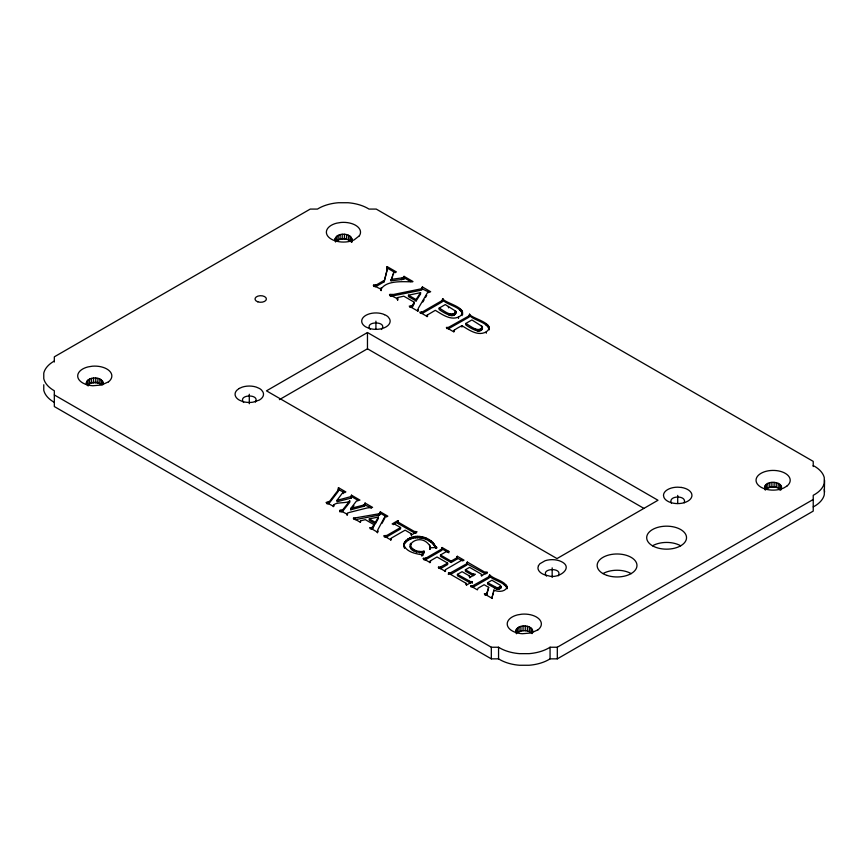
<?xml version="1.0" encoding="UTF-8"?>
<svg xmlns="http://www.w3.org/2000/svg" width="868" height="868" viewBox="0 0 868 868"><rect width="100%" height="100%" fill="white"/><g stroke="black" fill="none" stroke-linecap="round" stroke-linejoin="round"><path stroke-width="1.3" d="M410.13 544.344C410.64 549.997 418.962 552.46 423.617 551.256L424.278 551.31L424.278 552.699L423.617 552.656C394.983 552.113 419.428 528.221 430.398 546.742L429.562 549.227M430.094 547.589L430.094 548.977L430.398 548.142M43.769 384.752L43.769 390.264A35.924 20.745 0 0 0 54.326 402.372M813.229 465.563A34.85 20.116 0 0 1 824.264 477.65L824.264 483.216A34.85 20.116 0 0 1 813.229 495.303L813.229 511.1L557.31 658.855L550.062 658.855A34.709 20.04 0 0 1 529.133 665.257L519.487 665.257A34.709 20.04 0 0 1 498.558 658.855L491.321 658.855L54.326 406.549L54.326 390.752A35.924 20.745 0 0 1 43.769 378.643L43.769 373.131A35.924 20.745 0 0 1 54.326 361.023M824.6 480.427L824.264 494.825A34.85 20.116 0 0 1 813.229 506.912M500.803 588.092L500.239 585.195L491.896 580.247L487.577 582.732L487.577 584.131L497.093 589.231L500.803 588.092L500.912 585.998M380.705 288.523L381.106 290.661L380.705 289.923C385.49 280.093 402.665 281.753 412.452 281.84L412.994 281.536L404.032 276.349L403.587 279.312L391.023 280.798L393.692 272.226L396.426 271.966L387.269 266.682L387.171 270.013L384.123 281.818L376.191 286.397L373.826 286.462L373.826 285.073L376.191 285.008L384.123 280.429M387.475 268.082L384.123 281.818M492.113 597.075L493.849 590.099C498.091 592.052 504.916 592.106 507.14 587.278C504.612 580.464 494.543 579.683 489.704 574.996L489.064 578.012L472.962 587.235L472.431 585.933L470.673 585.976L477.4 589.871L478.062 588.233L484.127 584.728L488.695 587.354L486.796 594.71L485.787 595.188L485.787 593.799L484.333 593.864L492.34 598.486L492.113 597.075L492.113 598.475L492.438 596.468M403.87 279.062L404.032 276.349M397.305 297.832L397.685 300.241L397.577 297.583L403.794 296.172L414.34 302.259L414.34 303.659L411.953 307.261L409.783 307.218M397.229 299.514L397.577 297.583M492.785 595.231L493.501 592.735M485.787 593.799L486.796 593.311L488.695 587.354M455.874 311.753C451.816 318.187 443.277 309.974 439.132 308.118L439.132 309.507C441.649 311.373 456.134 321.117 455.754 311.2L445.273 304.581L439.132 308.118M482.499 327.127C478.442 333.562 469.903 325.348 465.758 323.493L465.758 324.882C468.275 326.748 482.771 336.491 482.38 326.574L471.899 319.945L465.758 323.493M374.075 524.717L371.851 527.625L371.851 529.024L374.075 526.116L374.075 524.717L365.33 519.661L360.741 520.767L360.318 522.265L353.319 518.229L378.047 513.943L379.826 513.368L380.444 511.914L387.833 516.178L385.273 516.579L384.318 517.621L377.873 529.654L377.374 532.42L377.873 531.053M424.278 551.31L422.955 555.39L421.924 554.793C415.371 553.621 406.897 552.167 403.945 545.354L404.542 548.218L404.542 546.829M391.023 280.798L392.651 276.002M326.531 503.624L328.701 503.548L329.656 502.648L337.609 492.243L338.629 490.529L338.607 487.762L345.844 491.928L343.24 492.221L342.361 493.122L336.947 500.38L336.947 501.769L350.976 498.156L351.453 495.172L359.916 500.066L356.336 501.194L350.813 508.388L350.813 509.776L364.614 506.077L365.157 503.093L372.578 507.368L367.218 507.943L349.131 512.5L347.265 513.346L347.135 515.06L347.265 513.346M351.29 497.885L351.453 495.172M403.88 543.661C410.076 531.867 430.767 535.252 435.682 546.851L435.682 548.24C430.767 536.641 410.076 533.256 403.88 545.061L403.88 543.661L403.945 546.753M411.345 543.726L410.163 546.883M414.34 302.259L411.953 305.872L409.24 306.144L417.779 311.07L418.3 308.314L427.338 292.896L430.691 291.746L422.466 286.993L422.206 289.391L420.014 290.465L391.522 296.129L390.003 295.804L390.003 294.415L393.66 294.436L420.014 289.077L421.783 288.523L421.924 287.308M339.768 511.794L342.556 511.447L349.739 502.29L349.739 500.89C347.2 504.037 333.052 501.216 333.627 506.326L326.075 502.496L329.656 501.248L337.609 490.843L338.629 489.129L338.129 488.033M427.121 316.733L427.273 315.041L435.313 310.321C442.268 314.487 451.338 321.269 459.682 316.429C470.792 308.14 444.329 303.051 442.94 298.82L442.246 301.869L422.597 313.207L420.286 313.294M86.366 384.698C85.031 375.497 105.126 375.833 102.641 384.73M335.048 240.935C334.18 231.387 354.242 232.103 351.855 242.063M351.323 240.978L351.855 239.742M515.874 632.674C514.55 623.474 534.634 623.799 532.149 632.707M764.719 489.009C762.983 478.8 786.636 481.122 779.92 490.16M454.289 330.111L454.289 331.511C451.458 330.892 460.452 326.466 461.939 325.695C468.894 329.862 477.964 336.643 486.308 331.804C497.418 323.514 470.955 318.426 469.566 314.194L468.872 317.243L448.214 328.896L448.214 327.507L469.566 315.583C474.85 320.997 487.1 321.702 489.216 329.84M380.705 289.923L381.258 287.926M457.436 574.356L470.564 581.658L470.564 583.057L457.436 575.744L457.436 574.356L462.08 571.676L469.241 575.82L469.892 577.448L475.382 574.28L472.561 573.9L465.389 569.766L465.389 571.155L472.561 575.3L473.602 575.625L473.602 574.236M381.974 523.393L384.318 519.01M465.389 569.766L469.566 567.346L481.122 574.019L481.773 575.647L487.393 572.403L484.572 572.034L467.375 562.106L466.734 565.122L450.633 574.345L450.101 573.043L448.821 572.815L448.344 574.486M448.344 573.086L466.073 583.318L466.713 584.956L472.344 581.701L472.344 583.101M393.052 274.798L393.692 273.626M400.582 527.516L386.727 535.513L384.383 535.61L384.383 537.01L386.727 536.912L400.582 528.916L400.582 527.516L394.43 524.044L392.152 523.914L397.772 520.659L398.401 522.276L414.188 531.39L417.009 531.769L411.389 535.014L411.161 533.701L405.128 530.153L391.294 538.138L390.73 540.135L391.294 539.527M375.377 523.784L375.377 522.384L378.383 517.057L369.291 518.88L369.291 520.268L375.377 523.784L378.383 518.446L378.383 517.057M422.825 301.999L424.116 299.796M425.407 297.594L426.698 295.391M416.065 300.979L416.065 299.579L420.557 292.646L408.481 295.207L408.481 296.596L416.065 300.979L420.557 294.035L420.557 292.646M350.813 509.776L353.97 505.664M349.739 500.89L342.556 510.048L339.768 510.406L347.601 514.399M355.153 518.283L355.153 519.672L378.047 515.332L379.826 514.757L380.217 512.869M684.19 502.811C687.326 494.879 667.449 495.248 671.441 503.136M350.813 508.388L363.356 505.143L365.113 504.124L365.157 503.093M468.872 315.844L469.436 315.247M448.854 551.408L442.127 547.524L441.476 549.151L425.917 558.135L423.096 558.515L429.823 562.399L430.485 560.761L437.027 556.985L447.66 563.126L447.66 564.515L441.107 568.301L440.043 568.627L440.043 567.238L438.286 567.281L445.013 571.166L445.675 569.527L461.223 560.554L464.044 560.175L457.317 556.29L456.676 559.317L451.11 562.529L440.477 556.388L440.477 554.988L446.033 551.777L448.854 551.408L448.854 552.808L442.127 548.912L441.476 550.551L425.917 559.534L423.573 559.632L423.573 558.232M489.226 575.267L489.064 576.623L472.431 585.933M445.675 570.927L445.11 571.524L445.11 570.135M440.477 554.988L451.11 561.129L456.676 557.918L456.839 556.572M780.896 489.953C776.893 485.939 769.146 485.928 765.25 490.094L765.25 485.44M255.344 402.22C260.563 393.519 237.17 394.289 243.637 402.492M558.211 575.842C563.44 567.13 540.037 567.9 546.504 576.102M391.023 279.398L403.87 277.662M336.947 500.38L351.29 496.496M487.577 582.732L497.093 587.831L500.803 586.692M427.664 316.136L427.273 315.041M381.453 329.482C388.56 320.943 363.584 320.672 370.256 329.384M101.415 379.902L101.415 384.546C97.433 382.05 91.9 382.05 87.983 384.665L87.983 380.021M351.225 237.235L351.225 241.879C347.526 238.103 340.94 238.114 336.654 240.903L336.654 236.259M530.923 627.879L530.923 632.522C526.941 630.027 521.418 630.027 517.491 632.642L517.491 627.998M387.475 269.471L386.727 268.386L387.269 268.071L395.287 272.693M373.826 285.073L373.283 285.388L381.106 289.272M403.956 278.747L404.032 277.749L410.759 281.633M390.003 294.415L389.461 294.729L397.685 298.842M421.924 288.708L428.629 291.952M367.468 332.531L266.476 390.839L556.996 558.58L657.987 500.261L367.468 332.531L367.468 348.784L279.387 399.649M417.779 311.07L418.322 310.755L417.736 309.778M442.398 300.523L442.94 300.209C448.214 305.623 460.474 306.328 462.59 314.466L462.546 311.883M448.214 327.507L446.369 327.583L453.617 331.76L453.747 330.708M338.129 489.422L344.802 492.731M350.976 498.156L351.453 496.561L357.8 500.228M380.217 514.257L380.444 513.303L386.781 516.959M393.28 524.652L397.772 522.059M384.383 535.61L383.906 535.892L390.633 539.777L390.73 538.735M440.043 567.238L447.66 563.126M456.839 557.961L462.926 560.923M450.101 573.043L466.734 563.733L466.897 562.377M466.897 563.766L484.572 573.423L486.937 573.531L486.937 572.142M489.226 576.667L489.704 576.385C494.543 581.072 504.612 581.853 507.14 588.667L507.02 586.301M54.326 394.94L491.321 647.235L498.558 647.235A34.709 20.04 0 0 0 519.487 653.647L529.133 653.647A34.709 20.04 0 0 0 550.062 647.235L557.31 647.235L813.229 499.48M427.121 315.334L426.98 316.386L419.743 312.209L422.597 311.818L442.246 300.48L442.398 299.135M470.564 581.658L472.344 581.701M397.772 520.659L398.401 523.675L414.188 532.789L416.553 532.898M377.374 531.032L377.471 532.171L369.692 527.679L371.851 527.625M435.682 546.851L436.702 547.458L429.562 547.827M370.169 528.796L371.352 529.079L371.352 527.679M408.481 295.207L416.065 299.579M367.468 348.784L643.937 508.409M371.515 508.149L364.69 504.753L364.69 503.364M369.291 518.88L375.377 522.384M88.145 385.967L86.366 382.376M481.122 575.419L481.718 576.026L481.718 574.638M454.854 311.645L455.874 313.142M500.239 586.594L500.912 587.386M350.976 496.843L351.399 497.581M469.024 315.898L469.436 316.646M466.474 585.021L466.637 583.936M765.359 489.183L764.719 486.677M335.688 241.12L335.048 238.613M516.514 632.848L515.874 630.342M482.38 327.963L482.499 328.516M824.264 489.27L824.6 492.047M813.229 466.539L813.229 461.385L376.235 209.079L368.987 209.079A34.937 20.17 0 0 0 348.046 202.732L338.422 202.732A34.937 20.17 0 0 0 317.482 209.079L310.245 209.079L54.326 356.835L54.326 361.999M781.493 486.536L781.493 488.858M780.896 485.31L780.896 488.792M779.757 484.214L779.757 488.858M778.173 483.324L778.173 487.968M776.242 482.706L776.242 487.349M774.104 482.391L774.104 487.035M771.891 482.413L771.891 487.056M769.764 482.76L769.764 487.404M767.865 483.411L767.865 488.066M766.335 484.333L766.335 488.977M677.713 495.389L677.713 503.516M557.31 647.235L557.31 658.855M552.167 567.867L552.167 577.361M550.062 647.235L550.062 658.855M532.659 630.201L532.659 632.522M532.051 628.975L532.051 633.618M529.339 626.989L529.339 631.633M527.408 626.37L527.408 631.014M525.259 626.056L525.259 630.7M523.057 626.078L523.057 630.721M520.93 626.425L520.93 631.069M519.031 627.076L519.031 631.73M516.417 629.105L516.417 633.759M506.5 585.368L506.5 586.768M505.632 584.479L505.632 585.867M504.254 583.47L504.254 584.858M499.968 587.397L499.968 588.786M499.284 587.712L499.284 589.112M498.568 587.896L498.568 589.285M498.558 647.235L498.558 658.855M497.841 587.94L497.841 589.329M497.093 587.831L497.093 589.231M495.888 587.43L495.888 588.83M494.445 586.692L494.445 588.092M493.849 590.099L493.849 591.499M491.321 647.235L491.321 658.855M489.704 574.996L489.704 576.385M489.617 576.026L489.617 577.415M489.183 327.258L489.183 328.657M488.662 326.14L488.662 327.54M487.729 325.066L487.729 326.455M487.046 592.692L487.046 594.092M486.796 593.311L486.796 594.71M486.46 593.669L486.46 595.057M486.232 323.905L486.232 325.305M486.308 331.804L486.308 333.193M485.635 572.37L485.635 573.759M484.811 593.593L484.811 594.992M482.38 326.574L482.315 329.113M481.849 328.299L481.849 329.699M481.48 325.63L481.48 327.019M481.143 328.82L481.143 330.209M480.232 329.232L480.232 330.632M479.223 329.504L479.223 330.903M478.192 329.612L478.192 331.012M477.237 329.547L477.237 330.936M475.588 329.015L475.588 330.415M473.494 585.607L473.494 587.007M472.962 585.846L472.962 587.235M472.561 573.9L472.561 575.3M471.866 581.43L471.866 582.819M471.15 585.705L471.15 587.104M469.827 576.428L469.827 577.828M469.566 314.194L469.566 315.583M469.664 576.124L469.664 577.524L469.241 575.82M469.523 581.332L469.523 582.721M467.375 562.106L467.288 564.525M466.073 583.318L466.073 584.717M462.036 310.766L462.036 312.165M462.112 314.259L462.112 315.648M461.939 325.695L461.939 327.095M461.092 309.692L461.092 311.091M459.606 308.541L459.606 309.93M458.467 317.037L458.467 318.437M457.317 556.29L457.317 557.69M457.241 557.332L457.241 558.721M456.676 557.918L456.676 559.317M455.754 311.2L455.689 313.739M455.223 312.925L455.223 314.325M454.517 313.446L454.517 314.834M453.899 330.415L453.899 331.804M453.606 313.858L453.606 315.258M452.597 314.129L452.597 315.529M451.555 314.238L451.555 315.637M451.11 561.129L451.11 562.529M451.165 572.717L451.165 574.106M450.601 314.173L450.601 315.561M450.633 572.956L450.633 574.345M448.951 313.641L448.951 315.041M448.821 572.815L448.821 574.204M448.496 306.437L448.496 307.836M446.922 327.269L446.922 328.657M442.94 298.82L442.81 301.272M442.127 547.524L442.127 548.912M442.04 548.554L442.04 549.943M441.649 547.795L441.649 549.194M441.107 566.913L441.107 568.301M440.575 567.14L440.575 568.54M438.763 567.01L438.763 568.399M436.615 547.057L436.615 548.446M434.976 545.712L434.976 547.1M433.935 543.78L433.935 545.18M432.741 542.24L432.741 543.639M431.19 540.894L431.19 542.283M430.398 546.742L430.376 548.652M430.485 560.761L430.485 562.149M429.855 547.697L429.855 549.097M429.92 561.357L429.92 562.757M429.671 545.18L429.671 546.569M429.128 539.549L429.128 540.938M425.938 537.997L425.938 539.386M425.917 558.135L425.917 559.534M425.385 558.374L425.385 559.762M424.853 558.471L424.853 559.86M423.617 551.256L423.617 552.656M423.193 551.571L423.193 552.959M422.651 536.966L422.651 538.355M422.705 551.712L422.705 553.111M422.466 286.993L422.466 288.393M422.206 287.992L422.206 289.391M421.956 551.744L421.956 553.133M421.924 554.793L421.924 556.182M421.783 288.523L421.783 289.923M421.577 312.133L421.577 313.522M420.969 536.641L420.969 538.041M419.656 551.451L419.656 552.84M419.266 536.457L419.266 537.856M417.541 536.402L417.541 537.791M416.358 550.583L416.358 551.983M415.783 536.478L415.783 537.867M415.251 531.737L415.251 533.126M413.602 536.76L413.602 538.149M413.645 549.368L413.645 550.757M412.669 305.059L412.669 306.458M412.278 548.457L412.278 549.856M411.953 305.872L411.953 307.261M411.573 537.227L411.573 538.627M411.497 306.057L411.497 307.446M411.161 533.701L411.324 535.393M411.237 547.513L411.237 548.901M410.976 306.111L410.976 307.5M410.531 543.292L410.531 544.692M410.531 546.525L410.531 547.914M409.685 537.9L409.685 539.299M407.938 538.768L407.938 540.167M405.855 540.276L405.855 541.665M404.488 541.979L404.488 543.379M403.587 277.923L403.587 279.312M403.49 276.664L403.49 278.064M402.893 278.118L402.893 279.518M401.537 278.303L401.537 279.702M398.401 522.276L398.401 523.675M398.238 520.93L398.238 522.319M397.989 521.972L397.989 523.361M391.522 294.74L391.522 296.129M390.795 294.653L390.795 296.042M387.269 266.682L387.247 268.906M386.727 266.997L386.727 268.386M386.727 535.513L386.727 536.912M386.195 535.751L386.195 537.14M385.663 535.849L385.663 537.238M384.752 517.002L384.752 518.391M380.857 288.23L380.857 289.619M380.444 511.914L380.444 513.303M379.967 512.185L379.967 513.574M379.826 513.368L379.826 514.757M379.088 513.682L379.088 515.071M377.515 531.433L377.515 532.833M376.191 285.008L376.191 286.397M375.92 321.149L375.92 329.276M375.67 285.236L375.67 286.624M375.139 285.322L375.139 286.711M373.186 526.453L373.186 527.842M372.784 527.05L372.784 528.438M372.307 527.451L372.307 528.84M364.614 504.677L364.614 506.077M363.356 505.143L363.356 506.543M360.437 521.017L360.437 522.417M353.797 517.957L353.797 519.346M351.822 238.461L351.822 241.944M350.086 236.139L350.086 240.794M348.502 235.25L348.502 239.904M346.571 234.631L346.571 239.275M344.422 234.327L344.422 238.971M343.24 492.221L343.24 493.61M342.556 510.048L342.556 511.447M342.22 234.338L342.22 238.993M342.057 510.254L342.057 511.653M341.504 510.341L341.504 511.74M340.093 234.685L340.093 239.34M340.223 510.134L340.223 511.534M338.607 487.762L338.629 490.529M338.195 235.347L338.195 239.991M335.58 237.376L335.58 242.02M333.659 505.013L333.659 506.402M333.301 505.295L333.301 506.695M328.701 502.149L328.701 503.548M327.713 502.431L327.713 503.831M249.29 394.256L249.29 403.739M103.151 382.224L103.151 384.546M102.543 380.998L102.543 384.481M99.82 379.012L99.82 383.656M97.889 378.394L97.889 383.038M95.751 378.079L95.751 382.723M93.538 378.101L93.538 382.745M91.422 378.448L91.422 383.092M89.523 379.099L89.523 383.754M86.908 381.128L86.908 384.622M652.519 545.798A19.921 11.501 0 0 0 685.85 540.645A19.921 11.501 0 0 0 661.449 526.561A19.921 11.501 0 0 0 652.519 545.798A19.921 11.501 0 0 1 680.696 545.798M603.043 573.564A19.921 11.501 0 0 1 631.21 573.65M769.808 486.894A17.067 9.852 0 0 1 776.48 486.818M340.137 238.819A17.067 9.852 0 0 1 345.703 238.657M90.38 382.745A17.067 9.852 0 0 1 98.127 382.506M538.431 565.741L537.943 567.867A14.224 8.213 0 0 0 548.489 575.799C558.71 579.531 575.918 566.674 559.285 560.75A14.224 8.213 0 0 0 545.061 560.75L539.853 563.766L538.431 565.741M359.319 235.836L354.046 239.937A17.067 9.852 0 0 1 328.798 237.268A17.067 9.852 0 0 1 336.675 223.163L340.961 222.458A17.067 9.852 0 0 1 359.319 235.836M239.232 388.452L236.975 390.144A14.224 8.213 0 0 0 239.232 400.061L242.183 401.363A14.224 8.213 0 0 0 252.979 402.188L259.358 400.061A14.224 8.213 0 0 0 263.037 392.13L262.331 391.153A10.698 6.174 0 0 0 257.883 387.79L256.407 387.139A14.224 8.213 0 0 0 242.183 387.139L239.232 388.452M108.478 381.844L101.545 385.012L92.811 385.75A17.067 9.852 0 0 1 77.881 377.396A17.067 9.852 0 0 1 88.004 366.914L92.29 366.209A17.067 9.852 0 0 1 109.422 370.907A17.067 9.852 0 0 1 108.478 381.844M537.986 629.821L531.064 632.989L522.319 633.727A17.067 9.852 0 0 1 507.4 625.372A17.067 9.852 0 0 1 517.512 614.891L521.798 614.186A17.067 9.852 0 0 1 538.941 618.884A17.067 9.852 0 0 1 537.986 629.821M786.82 486.156L783.717 488A17.067 9.852 0 0 1 756.516 482.554A17.067 9.852 0 0 1 776.567 470.619A17.067 9.852 0 0 1 786.82 486.156M681.402 487.447L677.713 487.176A14.224 8.213 0 0 0 663.488 495.389L663.977 497.516A14.224 8.213 0 0 0 687.771 501.194A14.224 8.213 0 0 0 681.402 487.447M384.513 314.683L383.038 314.032A14.224 8.213 0 0 0 364.636 316.147A14.224 8.213 0 0 0 365.862 326.954L368.813 328.256A14.224 8.213 0 0 0 384.578 327.659A14.224 8.213 0 0 0 389.667 319.023L388.962 318.046A10.698 6.174 0 0 0 384.513 314.683M607.003 575.397A19.921 11.501 0 0 0 636.971 565.535A19.921 11.501 0 0 0 607.188 555.487A19.921 11.501 0 0 0 607.003 575.397M257.796 301.814A5.685 3.288 0 0 0 266.389 299.026A5.685 3.288 0 0 0 257.894 296.129A5.685 3.288 0 0 0 257.796 301.814"/></g></svg>
